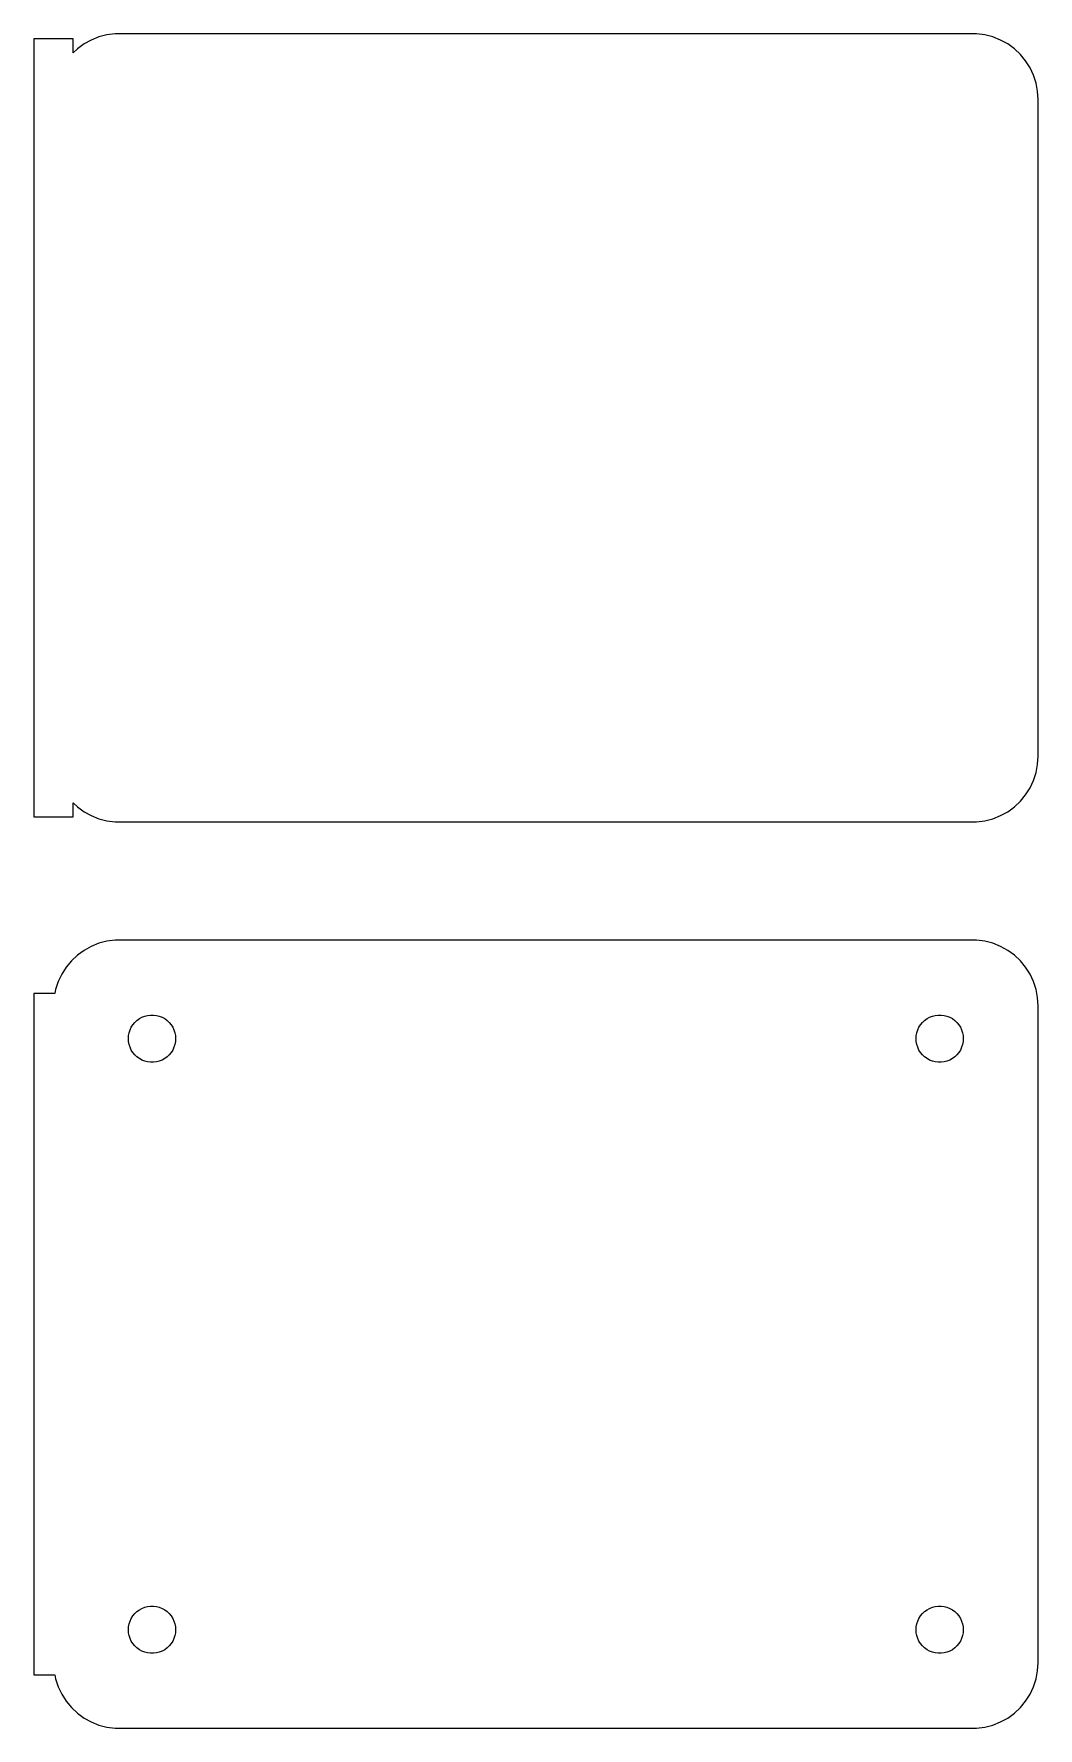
# Model space of a CAD drawing. Header units: metres. Extents: x -39 to 38, y 39 to 168.
import ezdxf

# ---------------------------------------------------------------- set-up
doc = ezdxf.new("R2010")
doc.units = ezdxf.units.M

msp = doc.modelspace()

# ---------------------------------------------------------------- linework, layer by layer
for p, q in [((-34.0451, 167.755), (-34.6289, 167.524)), ((-33.4369, 167.911), (-34.0451, 167.755)), ((-32.8139, 167.99), (-33.4369, 167.911)), ((32.8139, 167.99), (-32.8139, 167.99)), ((33.4369, 167.911), (32.8139, 167.99)), ((34.0451, 167.755), (33.4369, 167.911)), ((34.6289, 167.524), (34.0451, 167.755)), ((-36, 167.615), (-39, 167.615)), ((-39, 167.615), (-39, 108.385)), ((-36, 166.559), (-36, 167.615)), ((-35.6871, 166.853), (-36, 166.559)), ((-35.1791, 167.222), (-35.6871, 166.853)), ((-34.6289, 167.524), (-35.1791, 167.222)), ((35.1791, 167.222), (34.6289, 167.524)), ((35.6871, 166.853), (35.1791, 167.222)), ((36.1448, 166.423), (35.6871, 166.853)), ((36.5451, 165.939), (36.1448, 166.423)), ((36.8815, 165.409), (36.5451, 165.939)), ((37.1489, 164.841), (36.8815, 165.409)), ((37.3429, 164.243), (37.1489, 164.841)), ((37.4606, 163.627), (37.3429, 164.243)), ((37.5, 163), (37.4606, 163.627)), ((37.5, 113), (37.5, 163)), ((37.3429, 111.757), (37.4606, 112.373)), ((37.4606, 112.373), (37.5, 113)), ((36.8815, 110.591), (37.1489, 111.159)), ((37.1489, 111.159), (37.3429, 111.757)), ((36.1448, 109.577), (36.5451, 110.061)), ((36.5451, 110.061), (36.8815, 110.591)), ((-39, 108.385), (-36, 108.385)), ((-36, 108.385), (-36, 109.441)), ((-36, 109.441), (-35.6871, 109.147)), ((-35.6871, 109.147), (-35.1791, 108.778)), ((-35.1791, 108.778), (-34.6289, 108.476)), ((-34.6289, 108.476), (-34.0451, 108.245)), ((34.0451, 108.245), (34.6289, 108.476)), ((34.6289, 108.476), (35.1791, 108.778)), ((35.1791, 108.778), (35.6871, 109.147)), ((35.6871, 109.147), (36.1448, 109.577)), ((-34.0451, 108.245), (-33.4369, 108.089)), ((-33.4369, 108.089), (-32.8139, 108.01)), ((-32.8139, 108.01), (32.8139, 108.01)), ((32.8139, 108.01), (33.4369, 108.089)), ((33.4369, 108.089), (34.0451, 108.245)), ((-35.1791, 98.2216), (-35.6871, 97.8526)), ((-34.6289, 98.5241), (-35.1791, 98.2216)), ((-34.0451, 98.7553), (-34.6289, 98.5241)), ((-33.4369, 98.9114), (-34.0451, 98.7553)), ((-32.8139, 98.9901), (-33.4369, 98.9114)), ((32.8139, 98.9901), (-32.8139, 98.9901)), ((33.4369, 98.9114), (32.8139, 98.9901)), ((34.0451, 98.7553), (33.4369, 98.9114)), ((34.6289, 98.5241), (34.0451, 98.7553)), ((35.1791, 98.2216), (34.6289, 98.5241)), ((35.6871, 97.8526), (35.1791, 98.2216)), ((-36.5451, 96.9389), (-36.8815, 96.4088)), ((-36.1448, 97.4227), (-36.5451, 96.9389)), ((-35.6871, 97.8526), (-36.1448, 97.4227)), ((36.1448, 97.4227), (35.6871, 97.8526)), ((36.5451, 96.9389), (36.1448, 97.4227)), ((36.8815, 96.4088), (36.5451, 96.9389)), ((-37.1489, 95.8406), (-37.3429, 95.2434)), ((-36.8815, 96.4088), (-37.1489, 95.8406)), ((37.1489, 95.8406), (36.8815, 96.4088)), ((37.3429, 95.2434), (37.1489, 95.8406)), ((-37.4, 94.9442), (-39, 94.9442)), ((-39, 94.9442), (-39, 43.0558)), ((-37.3429, 95.2434), (-37.4, 94.9442)), ((37.4606, 94.6267), (37.3429, 95.2434)), ((37.5, 94), (37.4606, 94.6267)), ((-31.3121, 92.7322), (-31.1474, 92.8869)), ((-31.1474, 92.8869), (-30.9645, 93.0198)), ((-30.9645, 93.0198), (-30.7664, 93.1287)), ((-30.7664, 93.1287), (-30.5562, 93.2119)), ((-30.5562, 93.2119), (-30.3373, 93.2681)), ((-30.3373, 93.2681), (-30.113, 93.2964)), ((-30.113, 93.2964), (-29.887, 93.2964)), ((-29.887, 93.2964), (-29.6627, 93.2681)), ((-29.6627, 93.2681), (-29.4438, 93.2119)), ((-29.4438, 93.2119), (-29.2336, 93.1287)), ((-29.2336, 93.1287), (-29.0355, 93.0198)), ((-29.0355, 93.0198), (-28.8526, 92.8869)), ((-28.8526, 92.8869), (-28.6879, 92.7322)), ((28.6879, 92.7322), (28.8526, 92.8869)), ((28.8526, 92.8869), (29.0355, 93.0198)), ((29.0355, 93.0198), (29.2336, 93.1287)), ((29.2336, 93.1287), (29.4438, 93.2119)), ((29.4438, 93.2119), (29.6627, 93.2681)), ((29.6627, 93.2681), (29.887, 93.2964)), ((29.887, 93.2964), (30.113, 93.2964)), ((30.113, 93.2964), (30.3373, 93.2681)), ((30.3373, 93.2681), (30.5562, 93.2119)), ((30.5562, 93.2119), (30.7664, 93.1287)), ((30.7664, 93.1287), (30.9645, 93.0198)), ((30.9645, 93.0198), (31.1474, 92.8869)), ((31.1474, 92.8869), (31.3121, 92.7322)), ((37.5, 44), (37.5, 94)), ((-31.8, 91.5), (-31.7858, 91.7256)), ((-31.7858, 91.7256), (-31.7434, 91.9476)), ((-31.7434, 91.9476), (-31.6736, 92.1626)), ((-31.6736, 92.1626), (-31.5773, 92.3672)), ((-31.5773, 92.3672), (-31.4562, 92.558)), ((-31.4562, 92.558), (-31.3121, 92.7322)), ((-28.6879, 92.7322), (-28.5438, 92.558)), ((-28.5438, 92.558), (-28.4226, 92.3672)), ((-28.4226, 92.3672), (-28.3264, 92.1626)), ((-28.3264, 92.1626), (-28.2565, 91.9476)), ((-28.2565, 91.9476), (-28.2142, 91.7256)), ((-28.2142, 91.7256), (-28.2, 91.5)), ((28.2, 91.5), (28.2142, 91.7256)), ((28.2142, 91.7256), (28.2565, 91.9476)), ((28.2565, 91.9476), (28.3264, 92.1626)), ((28.3264, 92.1626), (28.4226, 92.3672)), ((28.4226, 92.3672), (28.5438, 92.558)), ((28.5438, 92.558), (28.6879, 92.7322)), ((31.3121, 92.7322), (31.4562, 92.558)), ((31.4562, 92.558), (31.5773, 92.3672)), ((31.5773, 92.3672), (31.6736, 92.1626)), ((31.6736, 92.1626), (31.7434, 91.9476)), ((31.7434, 91.9476), (31.7858, 91.7256)), ((31.7858, 91.7256), (31.8, 91.5)), ((-31.7858, 91.2744), (-31.8, 91.5)), ((-31.7434, 91.0524), (-31.7858, 91.2744)), ((-31.6736, 90.8374), (-31.7434, 91.0524)), ((-31.5773, 90.6328), (-31.6736, 90.8374)), ((-31.4562, 90.442), (-31.5773, 90.6328)), ((-31.3121, 90.2678), (-31.4562, 90.442)), ((-28.5438, 90.442), (-28.6879, 90.2678)), ((-28.4226, 90.6328), (-28.5438, 90.442)), ((-28.3264, 90.8374), (-28.4226, 90.6328)), ((-28.2565, 91.0524), (-28.3264, 90.8374)), ((-28.2142, 91.2744), (-28.2565, 91.0524)), ((-28.2, 91.5), (-28.2142, 91.2744)), ((28.2142, 91.2744), (28.2, 91.5)), ((28.2565, 91.0524), (28.2142, 91.2744)), ((28.3264, 90.8374), (28.2565, 91.0524)), ((28.4226, 90.6328), (28.3264, 90.8374)), ((28.5438, 90.442), (28.4226, 90.6328)), ((28.6879, 90.2678), (28.5438, 90.442)), ((31.4562, 90.442), (31.3121, 90.2678)), ((31.5773, 90.6328), (31.4562, 90.442)), ((31.6736, 90.8374), (31.5773, 90.6328)), ((31.7434, 91.0524), (31.6736, 90.8374)), ((31.7858, 91.2744), (31.7434, 91.0524)), ((31.8, 91.5), (31.7858, 91.2744)), ((-31.1474, 90.1131), (-31.3121, 90.2678)), ((-30.9645, 89.9802), (-31.1474, 90.1131)), ((-30.7664, 89.8713), (-30.9645, 89.9802)), ((-30.5562, 89.7881), (-30.7664, 89.8713)), ((-30.3373, 89.7319), (-30.5562, 89.7881)), ((-30.113, 89.7036), (-30.3373, 89.7319)), ((-29.887, 89.7036), (-30.113, 89.7036)), ((-29.6627, 89.7319), (-29.887, 89.7036)), ((-29.4438, 89.7881), (-29.6627, 89.7319)), ((-29.2336, 89.8713), (-29.4438, 89.7881)), ((-29.0355, 89.9802), (-29.2336, 89.8713)), ((-28.8526, 90.1131), (-29.0355, 89.9802)), ((-28.6879, 90.2678), (-28.8526, 90.1131)), ((28.8526, 90.1131), (28.6879, 90.2678)), ((29.0355, 89.9802), (28.8526, 90.1131)), ((29.2336, 89.8713), (29.0355, 89.9802)), ((29.4438, 89.7881), (29.2336, 89.8713)), ((29.6627, 89.7319), (29.4438, 89.7881)), ((29.887, 89.7036), (29.6627, 89.7319)), ((30.113, 89.7036), (29.887, 89.7036)), ((30.3373, 89.7319), (30.113, 89.7036)), ((30.5562, 89.7881), (30.3373, 89.7319)), ((30.7664, 89.8713), (30.5562, 89.7881)), ((30.9645, 89.9802), (30.7664, 89.8713)), ((31.1474, 90.1131), (30.9645, 89.9802)), ((31.3121, 90.2678), (31.1474, 90.1131)), ((-31.4562, 47.558), (-31.3121, 47.7322)), ((-31.3121, 47.7322), (-31.1474, 47.8869)), ((-31.1474, 47.8869), (-30.9645, 48.0198)), ((-30.9645, 48.0198), (-30.7664, 48.1287)), ((-30.7664, 48.1287), (-30.5562, 48.2119)), ((-30.5562, 48.2119), (-30.3373, 48.2681)), ((-30.3373, 48.2681), (-30.113, 48.2964)), ((-30.113, 48.2964), (-29.887, 48.2964)), ((-29.887, 48.2964), (-29.6627, 48.2681)), ((-29.6627, 48.2681), (-29.4438, 48.2119)), ((-29.4438, 48.2119), (-29.2336, 48.1287)), ((-29.2336, 48.1287), (-29.0355, 48.0198)), ((-29.0355, 48.0198), (-28.8526, 47.8869)), ((-28.8526, 47.8869), (-28.6879, 47.7322)), ((-28.6879, 47.7322), (-28.5438, 47.558)), ((28.5438, 47.558), (28.6879, 47.7322)), ((28.6879, 47.7322), (28.8526, 47.8869)), ((28.8526, 47.8869), (29.0355, 48.0198)), ((29.0355, 48.0198), (29.2336, 48.1287)), ((29.2336, 48.1287), (29.4438, 48.2119)), ((29.4438, 48.2119), (29.6627, 48.2681)), ((29.6627, 48.2681), (29.887, 48.2964)), ((29.887, 48.2964), (30.113, 48.2964)), ((30.113, 48.2964), (30.3373, 48.2681)), ((30.3373, 48.2681), (30.5562, 48.2119)), ((30.5562, 48.2119), (30.7664, 48.1287)), ((30.7664, 48.1287), (30.9645, 48.0198)), ((30.9645, 48.0198), (31.1474, 47.8869)), ((31.1474, 47.8869), (31.3121, 47.7322)), ((31.3121, 47.7322), (31.4562, 47.558)), ((-31.8, 46.5), (-31.7858, 46.7256)), ((-31.7858, 46.2744), (-31.8, 46.5)), ((-31.7858, 46.7256), (-31.7434, 46.9476)), ((-31.7434, 46.9476), (-31.6736, 47.1626)), ((-31.6736, 47.1626), (-31.5773, 47.3672)), ((-31.5773, 47.3672), (-31.4562, 47.558)), ((-28.5438, 47.558), (-28.4226, 47.3672)), ((-28.4226, 47.3672), (-28.3264, 47.1626)), ((-28.3264, 47.1626), (-28.2565, 46.9476)), ((-28.2565, 46.9476), (-28.2142, 46.7256)), ((-28.2142, 46.7256), (-28.2, 46.5)), ((-28.2, 46.5), (-28.2142, 46.2744)), ((28.2, 46.5), (28.2142, 46.7256)), ((28.2142, 46.2744), (28.2, 46.5)), ((28.2142, 46.7256), (28.2565, 46.9476)), ((28.2565, 46.9476), (28.3264, 47.1626)), ((28.3264, 47.1626), (28.4226, 47.3672)), ((28.4226, 47.3672), (28.5438, 47.558)), ((31.4562, 47.558), (31.5773, 47.3672)), ((31.5773, 47.3672), (31.6736, 47.1626)), ((31.6736, 47.1626), (31.7434, 46.9476)), ((31.7434, 46.9476), (31.7858, 46.7256)), ((31.7858, 46.7256), (31.8, 46.5)), ((31.8, 46.5), (31.7858, 46.2744)), ((-31.7434, 46.0524), (-31.7858, 46.2744)), ((-31.6736, 45.8374), (-31.7434, 46.0524)), ((-31.5773, 45.6328), (-31.6736, 45.8374)), ((-31.4562, 45.442), (-31.5773, 45.6328)), ((-31.3121, 45.2678), (-31.4562, 45.442)), ((-31.1474, 45.1131), (-31.3121, 45.2678)), ((-28.6879, 45.2678), (-28.8526, 45.1131)), ((-28.5438, 45.442), (-28.6879, 45.2678)), ((-28.4226, 45.6328), (-28.5438, 45.442)), ((-28.3264, 45.8374), (-28.4226, 45.6328)), ((-28.2565, 46.0524), (-28.3264, 45.8374)), ((-28.2142, 46.2744), (-28.2565, 46.0524)), ((28.2565, 46.0524), (28.2142, 46.2744)), ((28.3264, 45.8374), (28.2565, 46.0524)), ((28.4226, 45.6328), (28.3264, 45.8374)), ((28.5438, 45.442), (28.4226, 45.6328)), ((28.6879, 45.2678), (28.5438, 45.442)), ((28.8526, 45.1131), (28.6879, 45.2678)), ((31.3121, 45.2678), (31.1474, 45.1131)), ((31.4562, 45.442), (31.3121, 45.2678)), ((31.5773, 45.6328), (31.4562, 45.442)), ((31.6736, 45.8374), (31.5773, 45.6328)), ((31.7434, 46.0524), (31.6736, 45.8374)), ((31.7858, 46.2744), (31.7434, 46.0524)), ((-30.9645, 44.9802), (-31.1474, 45.1131)), ((-30.7664, 44.8713), (-30.9645, 44.9802)), ((-30.5562, 44.7881), (-30.7664, 44.8713)), ((-30.3373, 44.7319), (-30.5562, 44.7881)), ((-30.113, 44.7036), (-30.3373, 44.7319)), ((-29.887, 44.7036), (-30.113, 44.7036)), ((-29.6627, 44.7319), (-29.887, 44.7036)), ((-29.4438, 44.7881), (-29.6627, 44.7319)), ((-29.2336, 44.8713), (-29.4438, 44.7881)), ((-29.0355, 44.9802), (-29.2336, 44.8713)), ((-28.8526, 45.1131), (-29.0355, 44.9802)), ((29.0355, 44.9802), (28.8526, 45.1131)), ((29.2336, 44.8713), (29.0355, 44.9802)), ((29.4438, 44.7881), (29.2336, 44.8713)), ((29.6627, 44.7319), (29.4438, 44.7881)), ((29.887, 44.7036), (29.6627, 44.7319)), ((30.113, 44.7036), (29.887, 44.7036)), ((30.3373, 44.7319), (30.113, 44.7036)), ((30.5562, 44.7881), (30.3373, 44.7319)), ((30.7664, 44.8713), (30.5562, 44.7881)), ((30.9645, 44.9802), (30.7664, 44.8713)), ((31.1474, 45.1131), (30.9645, 44.9802)), ((37.4606, 43.3733), (37.5, 44)), ((-39, 43.0558), (-37.4, 43.0558)), ((-37.4, 43.0558), (-37.3429, 42.7566)), ((-37.3429, 42.7566), (-37.1489, 42.1594)), ((37.1489, 42.1594), (37.3429, 42.7566)), ((37.3429, 42.7566), (37.4606, 43.3733)), ((-37.1489, 42.1594), (-36.8815, 41.5912)), ((-36.8815, 41.5912), (-36.5451, 41.0611)), ((36.5451, 41.0611), (36.8815, 41.5912)), ((36.8815, 41.5912), (37.1489, 42.1594)), ((-36.5451, 41.0611), (-36.1448, 40.5773)), ((-36.1448, 40.5773), (-35.6871, 40.1474)), ((-35.6871, 40.1474), (-35.1791, 39.7784)), ((35.1791, 39.7784), (35.6871, 40.1474)), ((35.6871, 40.1474), (36.1448, 40.5773)), ((36.1448, 40.5773), (36.5451, 41.0611)), ((-35.1791, 39.7784), (-34.6289, 39.4759)), ((-34.6289, 39.4759), (-34.0451, 39.2447)), ((-34.0451, 39.2447), (-33.4369, 39.0886)), ((-33.4369, 39.0886), (-32.8139, 39.0099)), ((-32.8139, 39.0099), (32.8139, 39.0099)), ((32.8139, 39.0099), (33.4369, 39.0886)), ((33.4369, 39.0886), (34.0451, 39.2447)), ((34.0451, 39.2447), (34.6289, 39.4759)), ((34.6289, 39.4759), (35.1791, 39.7784))]:
    msp.add_line(p, q)

doc.saveas('drawing.dxf')
